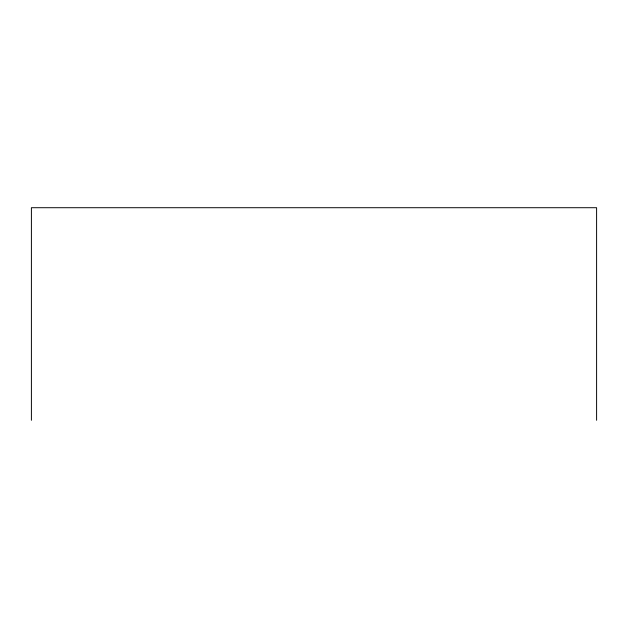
<?xml version="1.0" encoding="UTF-8"?>
<svg xmlns="http://www.w3.org/2000/svg" width="628" height="628" viewBox="0 0 628 628"><rect width="100%" height="100%" fill="white"/><g stroke="black" fill="none" stroke-linecap="round" stroke-linejoin="round"><path stroke-width="0.94" d="M596.6 420.289L596.6 207.711L31.4 207.711L31.4 420.289"/></g></svg>
